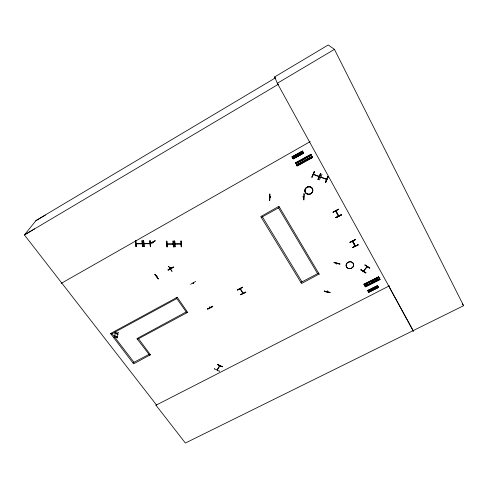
<?xml version="1.0" encoding="UTF-8"?>
<svg xmlns="http://www.w3.org/2000/svg" width="488" height="488" viewBox="0 0 488 488"><rect width="100%" height="100%" fill="white"/><g stroke="black" fill="none" stroke-linecap="round" stroke-linejoin="round"><path stroke-width="0.73" d="M329.967 292.294L329.912 292.727L324.258 291.379L324.313 290.946M336.244 211.243C335.689 211.81 336.714 211.036 335.878 210.59M335.97 210.792L338.696 215.964L338.33 215.251M269.413 200.208L269.541 194.114L269.87 194.126L269.766 200.208L269.443 200.196M269.718 200.178L269.809 194.029M269.901 197.298L270.523 197.067L269.852 197.323M270.389 197.311L270.456 197.067M217.294 364.359L222.314 366.653M219.874 365.732L219.631 366.159L219.411 365.915M219.631 370.929L219.478 371.337L214.574 368.855M217.312 369.935L217.508 369.312M303.024 196.621L303.188 197.03L303.768 196.749M303.707 196.749L303.188 196.993M303.847 193.706L304.238 193.815L304 199.885L303.652 199.891L303.969 193.803M214.616 368.647L214.464 369.056M207.528 308.819L207.687 309.221L212.756 306.531L212.603 306.147M209.962 307.684L209.809 306.897M365.683 272.969L360.961 269.901L365.689 272.975L365.835 272.585M365.854 272.737L360.974 269.882M360.961 269.913L361.114 269.529M327.106 291.684L327.241 290.982M327.283 291.787L327.436 291.031M195.731 281.442L190.576 284.303M337.001 263.221L336.683 263.886M337.074 263.575L336.653 263.88M193.077 283.034L193.455 283.382M137.61 339.209L187.788 312.283M186.819 312.808L176.156 297.674M186.202 311.936L136.908 338.605L149.633 355.16M176.784 298.565L111.093 334.231M187.758 312.515L177.138 297.137M180.963 240.907L181.28 241.035L181.548 246.775L181.231 246.654M181.066 243.817L180.426 244.061L180.407 243.664M327.509 291.33L327.198 291.257M173.179 266.912L173.338 267.314L168.183 270.132L168 269.864L173.179 267.052L173.331 267.32M168.696 266.43L171.996 271.212M115.851 336.726L114.094 337.385L114.229 336.848M115.583 336.464L114.442 335.732L114.582 335.171M116.528 333.517L114.772 334.182L114.906 333.646M116.266 333.261L115.119 332.523L115.259 331.962M115.796 336.885L117.151 338.013L117.285 337.458M116.223 336.58L117.504 336.366L117.632 335.829M116.473 333.682L117.834 334.817L117.968 334.256M116.9 333.377L118.188 333.158L118.316 332.621M170.336 267.705L170.678 268.382M175.003 246.733L174.674 246.855L174.411 241.09L174.722 241.102L175.021 246.849L174.704 240.987M175.442 244.134L175.589 243.713M170.483 268.51L170.153 267.802M170.379 269.047L170.013 268.864M110.434 333.377L133.633 363.847L150.566 354.666M173.112 240.993L173.728 246.861L173.411 246.739M168.031 269.724L173.203 267.101M149.011 354.337L133.072 362.779M366.958 266.381L367.324 266.71L363.615 271.249L363.957 270.565M172.575 243.744L172.593 244.146L173.228 243.896M173.386 246.867L173.155 241.005M156.672 276.129L156.587 276.452M156.8 276.306L156.703 276.617L157.032 276.287M324.325 291.141L330.016 292.434L324.331 291.11M329.912 292.684L324.258 291.336M167.195 246.934L166.835 241.157L166.524 241.194L166.847 246.94L167.225 246.806L166.853 241.072M167.597 244.22L167.756 243.799M158.344 278.758L154.855 274.213L158.173 278.965M156.916 276.123L156.605 276.373M133.999 362.285L112.026 333.719M138.549 338.702L150.511 354.922M149.859 243.78L155.111 240.785M155.074 240.871L149.694 243.567L149.883 243.841L155.135 240.81M153.006 242.731C151.902 243.17 153.159 241.895 152.677 242.908M150.304 246.477L149.993 240.608L150.646 246.471L150.341 246.349M149.602 243.225C148.944 243.756 150.328 244.085 150.036 243.225M149.462 243.353L149.535 243.481M114.528 335.335L115.955 336.324M115.205 332.121L116.638 333.115M143.679 240.675L143.338 240.791L143.753 246.55L144.094 246.428M143.899 243.774L144.576 243.793L144.515 243.28M144.082 243.286L143.966 243.774L150.048 243.707M142.087 240.682L142.807 246.556L142.502 246.434M143.96 243.347L150.036 243.506M152.427 242.518L152.744 242.945M141.605 243.439C141.27 244.067 142.636 244.018 142.185 243.305M141.752 243.311L141.55 243.597M217.062 369.819L219.698 365.652M219.844 365.835L217.258 369.953M142.459 246.562L142.124 240.688M334.109 262.727L334.207 262.422L339.965 263.837L339.861 264.136L334.079 262.568M170.141 268.046L170.385 268.424M170.635 268.333L170.117 267.973M336.696 263.947L336.799 263.172M327.485 291.287L327.35 291.684M136.25 246.513L135.908 246.635L135.499 240.865L135.859 240.749M136.042 243.86L136.713 243.878L136.664 243.366M136.103 243.433L136.128 243.878L142.191 243.793M136.231 243.372L136.091 243.658L142.179 243.591M135.78 240.84L136.17 246.617L135.81 240.761M193.626 283.436L193.114 283.083L193.608 283.461M240.004 288.548L240.346 289.317L240.194 288.707M242.67 292.745L243.006 293.44L240.041 288.847M242.695 293.001L243.207 293.319L240.273 288.536M314.601 171.465L314.272 171.337L311.716 177.181L312.039 177.303L314.601 171.465L312.003 177.199M313.29 174.112L314.016 174.533L313.272 174.49M319.158 176.711L318.524 176.522L318.67 176.07M318.572 176.516L319.243 176.51M317.993 179.529L320.445 173.594M318.243 179.639L320.805 173.801L318.243 179.633L317.914 179.511L320.494 173.691L320.817 173.819M322.043 174.185L319.433 179.932M321.446 177.162C320.433 177.906 321.531 176.51 321.263 177.498M326.533 179.48L326.057 179.004L326.704 179.249M325.691 182.366L328.284 176.564L325.691 182.366L325.368 182.244L327.912 176.345L325.441 182.262M352.665 241.267L355.215 246.105M334.127 262.635L339.88 264.045M363.493 271.096L367.086 266.32M366.939 266.857L366.982 267.174L367.36 266.661M173.24 244.098L173.1 243.841M174.869 243.884L175.485 244.098M181.079 244.012L180.932 243.756M158.301 278.874L154.946 274.164M222.296 366.836L217.312 364.463L222.333 366.756M352.83 241.67L353.013 241.304M369.642 268.144L364.92 265.002L369.849 267.888L369.642 268.144L364.853 264.935M167.597 244.189L167.079 244.207M174.674 246.849L174.411 241.09M144.052 246.525L143.655 240.761L144.1 246.544M35.776 220.851L45.433 215.049M34.581 228.854L24.4 234.941L156.495 404.967L155.983 405.223L389.375 285.828M274.659 76.921L328.259 44.963L334.426 49.361L463.6 305.701L413.214 330.602L277.318 83.265L274.659 76.921L275.378 78.233M275.214 77.995L36.088 220.46L24.4 234.941L278.654 84.119M277.318 83.265L334.426 49.361M61.244 283.363L310.209 141.612M319.164 274.018L301.56 283.528L260.763 216.587L278.99 206.296M292.037 156.752L302.511 151.115L303.597 153.147L293.203 158.887L292.037 156.752L292.391 157.398L302.798 151.646L302.456 151.024M302.664 151.402L292.245 157.124L292.397 157.404M292.3 157.221L302.597 151.28M292.373 157.362L302.792 151.64M293.129 158.746L292.849 158.246L303.268 152.537M295.283 162.864L310.856 154.275L311.088 154.714L295.496 163.266L311.082 154.702M295.575 163.401L311.185 154.885M311.381 155.251L295.795 163.803L311.234 154.971M312.052 156.532L296.509 165.133L312.052 156.532L312.277 156.953L296.704 165.481L312.259 156.916M296.777 165.615L312.357 157.099M312.546 157.453L296.997 166.011L312.564 157.49L312.424 157.209M173.325 267.278L168.183 270.126M110.355 333.621L177.101 297.363M242.695 287.383L242.53 287.127L237.345 289.86L237.516 290.116L242.67 287.219M209.797 307.086L209.87 307.599M212.591 306.299L207.516 308.971L212.762 306.549M335.848 211.572L338.038 215.513M240.529 294.648L245.848 292.288L240.511 294.752L245.677 291.885M338.66 209.315L333.005 212.219L338.623 209.242M335.939 217.752L341.563 214.848L335.939 217.752L335.787 217.471L341.362 214.452M335.823 217.526L341.563 214.848M156.471 404.936L155.965 405.199L185.385 443.037L413.214 330.602M349.945 242.481L355.496 239.669M355.526 239.73L355.386 239.456L349.829 242.268L349.975 242.548L355.459 239.584M354.983 245.61L355.435 246.007L352.903 241.151L353.123 241.566L352.733 241.45M358.082 244.579L358.284 244.982L352.598 247.507L358.137 244.708L352.629 247.562M364.261 284.736L378.908 277.361L364.121 284.492L363.92 284.126L378.596 276.787M378.761 277.086L364.121 284.486M364.182 284.596L378.84 277.245M378.816 277.196L379.017 277.568L364.371 284.943L364.231 284.663M365.14 286.371L379.774 279.014L379.579 278.642L364.939 286.005L365.146 286.377L379.774 279.008M380.018 279.465L365.39 286.822L380.024 279.471L379.829 279.118L365.28 286.621L379.914 279.258L365.225 286.523L363.981 284.205M377.596 285.883L367.86 290.738L377.767 286.2L368.025 291.043L367.745 290.531L377.523 285.742L378.352 287.292L368.629 292.147L378.31 287.219M367.976 290.933L377.694 286.06L377.474 285.651M368.422 291.775L378.139 286.907L378.438 287.456L368.721 292.318L368.428 291.787L378.188 286.993M368.592 292.086L378.34 287.267M116.583 333.28L118.267 332.779M115.906 336.482L117.584 335.988M114.851 333.81L116.211 333.42M114.174 337.013L115.534 336.629M174.997 243.847L181.005 243.817M167.152 243.902L173.167 243.902M152.579 242.341L152.976 242.865L152.677 242.426M167.103 244.165L173.173 244.098M174.942 244.079L181.011 244.012M303.695 196.963L303.017 196.829M269.882 197.28L270.456 197.274M173.142 241.102L173.447 246.843M149.975 240.7L150.365 246.452M142.106 240.785L142.52 246.538M181.268 246.757L180.993 241.017L181.207 246.782M319.024 176.693L313.345 174.539M327.96 176.449L328.29 176.571M320.909 177.059L326.6 179.175M320.817 177.266L326.557 179.431M319.14 176.43L313.442 174.1M361.169 269.669L365.896 272.719M116.846 333.536L117.919 334.42M116.168 336.738L117.236 337.617M336.055 210.883L338.416 215.977M237.485 290.055L242.652 287.304M462.319 303.871L463.6 305.701M365.256 286.572L365.39 286.828M168.696 266.521L171.971 271.352M209.828 307.129L210.102 307.483M296.484 165.084L312.161 156.727L296.576 165.237L296.722 165.517M292.849 158.246L303.304 152.598L303.518 152.994L293.111 158.71L303.499 152.958M279.026 206.461L319.225 274.226M368.544 292.007L378.255 287.115M292.995 158.515L303.39 152.762M303.597 153.141L293.19 158.868M368.769 290.092L369.617 291.635M368.635 292.129L367.787 290.586L377.48 285.663M293.16 156.276L294.173 158.118M365.457 283.461L366.738 285.797M299.675 152.665L300.681 154.519M298.735 153.183L299.748 155.038M297.68 153.769L298.693 155.623M388.79 286.133L413.348 331.303L412.671 329.973M371.825 280.258L373.1 282.601M301.438 151.689L302.444 153.543M374.863 287.036L375.675 288.524M300.73 152.079L301.743 153.933M374.631 278.837L375.9 281.186M373.314 279.508L374.583 281.851M377.12 277.587L378.383 279.935M376.126 278.087L377.389 280.435M378.609 276.83L379.829 279.118M338.69 209.382L338.538 209.09L332.987 212.164M302.511 151.115L292.123 156.898M378.572 276.739L378.773 277.111M377.322 287.7L376.48 286.151M366.701 266.698L366.945 267.174M375.821 286.48L376.663 288.03M374.802 288.963L373.96 287.42M373.814 289.457L372.972 287.914M318.621 273.103L300.956 282.406M317.584 273.646L278.514 207.888M301.981 281.863L262.404 216.818M279.587 207.296L261.342 217.404M270.498 196.932L270.523 197.274M352.775 241.804L354.819 245.623L352.775 241.804M307.696 194.248A3.995 3.77 -24.3 0 0 312.716 189.551A3.995 3.77 -24.3 0 0 306.165 187.886A3.995 3.77 -24.3 0 0 307.696 194.248M307.678 194.212A4.014 3.788 -24.3 0 0 312.716 189.496A3.983 3.764 -24.3 0 0 306.141 187.813A4.014 3.788 -24.3 0 0 307.678 194.212M312.716 189.496A4.014 3.788 -24.3 0 0 306.135 187.825A3.983 3.764 -24.3 0 0 307.672 194.157A3.983 3.764 -24.3 0 0 312.68 189.472M348.664 268.559A3.8 3.398 -19.8 0 0 353.538 264.295A3.8 3.398 -19.8 0 0 347.365 262.812A3.8 3.398 -19.8 0 0 348.664 268.559M348.633 268.522A3.825 3.416 -19.8 0 0 353.532 264.234A3.825 3.416 -19.8 0 0 347.328 262.739A3.825 3.416 -19.8 0 0 348.633 268.522"/></g></svg>
